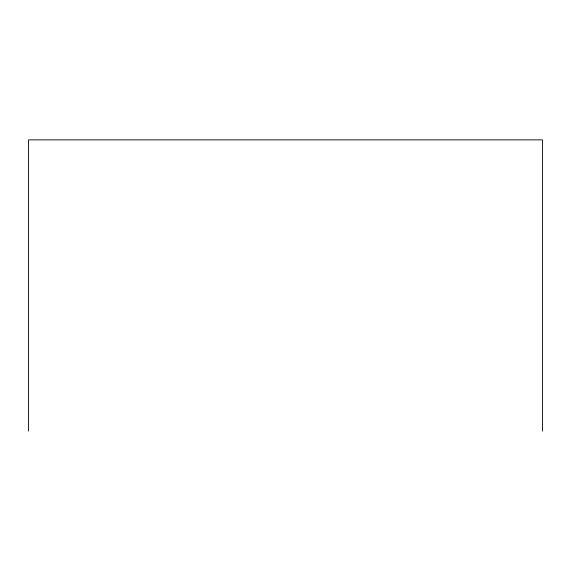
<?xml version="1.0" encoding="UTF-8"?>
<svg xmlns="http://www.w3.org/2000/svg" width="571" height="571" viewBox="0 0 571 571"><rect width="100%" height="100%" fill="white"/><g stroke="black" fill="none" stroke-linecap="round" stroke-linejoin="round"><path stroke-width="0.86" d="M542.45 431.126L542.45 139.874L28.55 139.874L28.55 431.126"/></g></svg>
